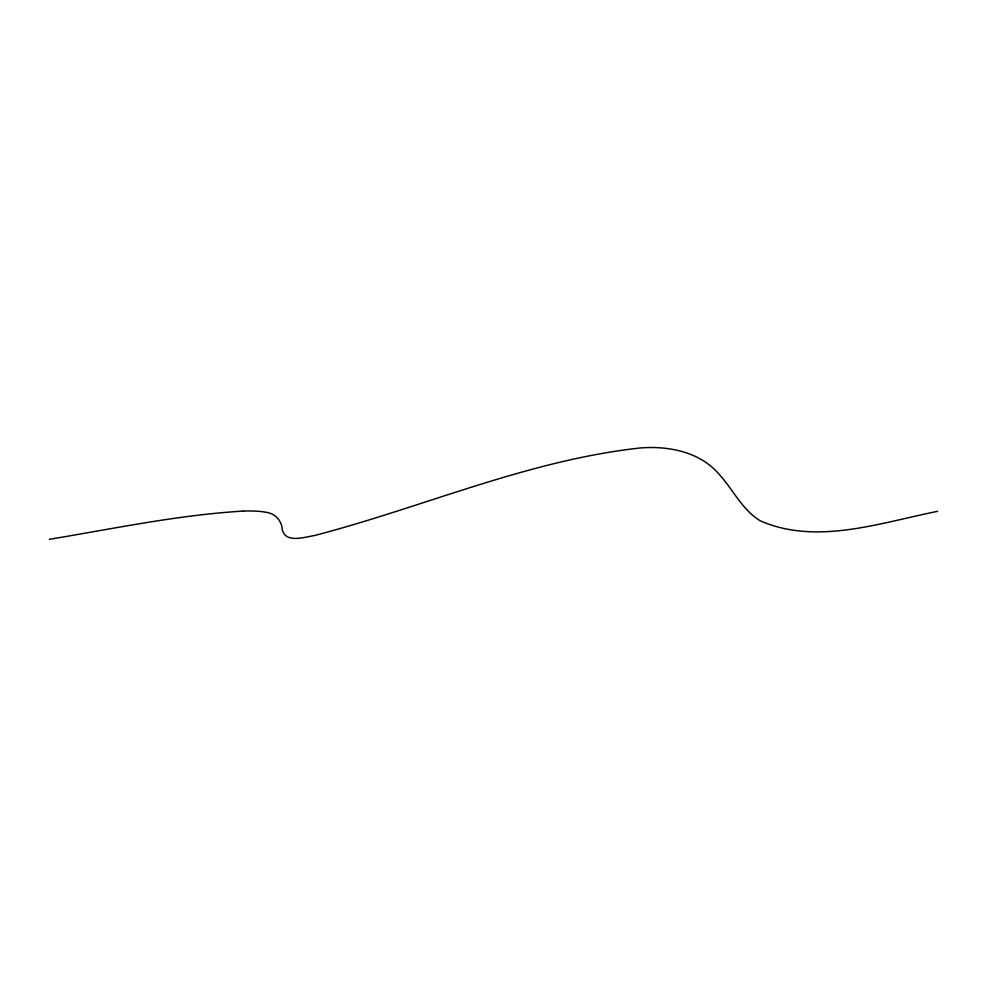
<?xml version="1.0" encoding="UTF-8"?>
<svg xmlns="http://www.w3.org/2000/svg" width="987" height="987" viewBox="0 0 987 987"><rect width="100%" height="100%" fill="white"/><g stroke="black" fill="none" stroke-linecap="round" stroke-linejoin="round"><path stroke-width="1.48" d="M937.65 511.34C880.589 522.629 816.298 545.663 759.99 520.667C742.002 509.563 733.057 489.527 719.178 474.352C700.017 451.824 668.705 445.754 640.477 447.938C527.848 460.263 423.127 507.293 314.224 535.596C304.502 537.027 285.453 543.701 282.257 529.476C281.714 520.704 275.163 513.437 266.305 512.376M49.35 539.321C113.826 528.65 178.104 514.967 243.481 511.069M243.407 511.081A173.305 24.626 -14.1 0 1 266.268 512.389"/></g></svg>
